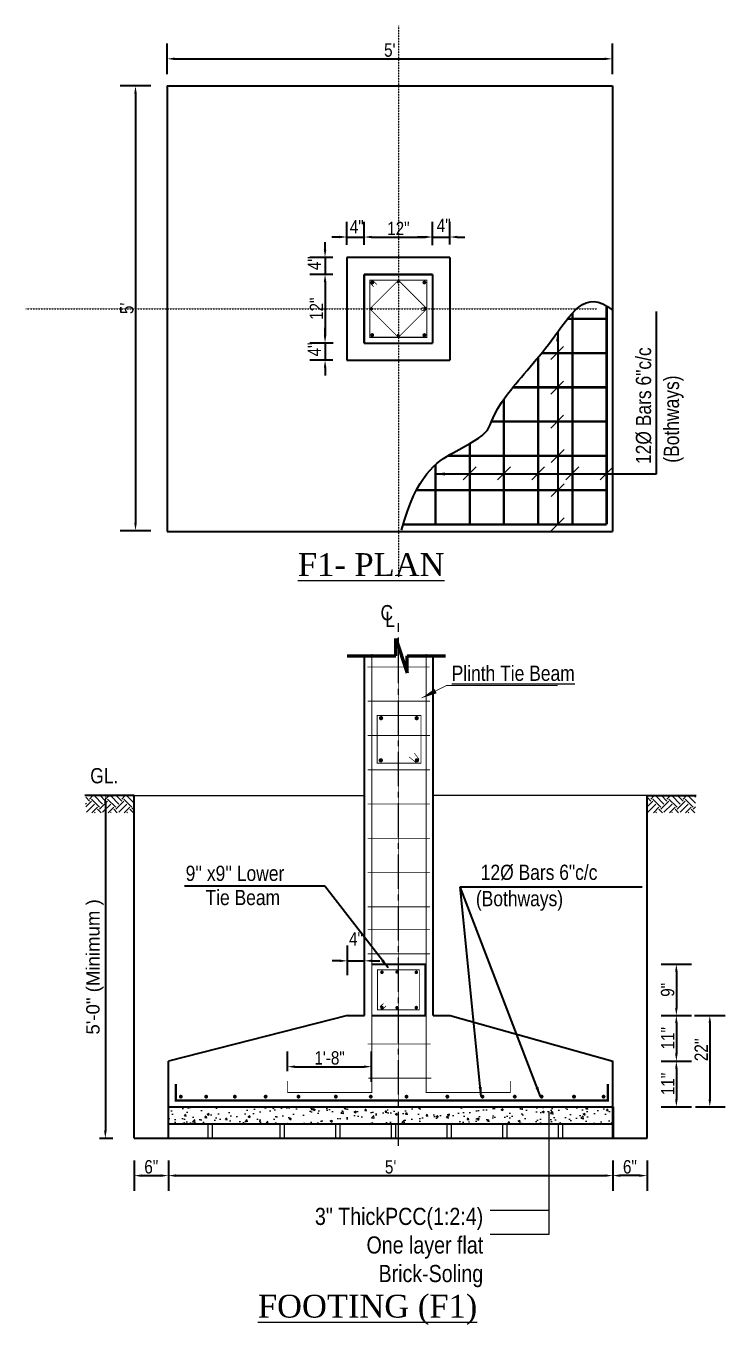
# Model space of a CAD drawing. Header units: inches. Extents: x 334224 to 340955, y 74691 to 79424.
# Drawn here: x 338660 to 339027, y 77895 to 78577 of the extents above; entities that cross this region are included whole.
import ezdxf
from ezdxf.enums import TextEntityAlignment as Align

# ---------------------------------------------------------------- set-up
doc = ezdxf.new("R2010")
doc.units = ezdxf.units.IN
doc.header["$MEASUREMENT"] = 0
doc.linetypes.add('CENTER2', pattern=[1.125, 0.75, -0.125, 0.125, -0.125])
doc.layers.get('Defpoints').update_dxf_attribs({"lineweight": 0})
for name, color, linetype, lineweight in [('0.18', 3, 'Continuous', 18), ('ele1', 1, 'Continuous', 53), ('steel', 4, 'Continuous', 60), ('Wall', 20, 'Continuous', 35)]:
    doc.layers.add(name, color=color, linetype=linetype, lineweight=lineweight)
for name, color, linetype in [('cl', 7, 'CENTER2'), ('dimension', 241, 'Continuous'), ('LAYOUT', 5, 'Continuous'), ('plan wall', 7, 'Continuous'), ('text', 113, 'Continuous'), ('WALL2', 1, 'Continuous')]:
    doc.layers.add(name, color=color, linetype=linetype)
doc.styles.add('dim', font='ARIALN.TTF')
doc.styles.add('ROOM', font='dutch.ttf')
doc.styles.get("Standard").update_dxf_attribs({"font": 'arial.ttf', "height": 9})
doc.dimstyles.new('DET', dxfattribs={"dimtxt": 7, "dimasz": 4, "dimexe": 8, "dimexo": 0, "dimgap": 1, "dimtad": 1, "dimdec": 0, "dimlfac": -1, "dimrnd": 1, "dimzin": 0, "dimdsep": 46, "dimlunit": 4, "dimtxsty": 'dim', "dimcen": 0, "dimclrd": 256, "dimclre": 256, "dimclrt": 256, "dimadec": 0, "dimazin": 0, "dimtfac": 0.035714, "dimtdec": 0, "dimtix": 1, "dimtmove": 1, "dimatfit": 3, "dimfxl": 0, "dimtolj": 1, "dimtzin": 0, "dimarcsym": 0})
doc.dimstyles.new('FD', dxfattribs={"dimtxt": 7, "dimasz": 5, "dimexe": 6, "dimexo": 0, "dimgap": 1, "dimtad": 1, "dimdec": 4, "dimrnd": 1, "dimzin": 0, "dimdsep": 46, "dimlunit": 4, "dimtxsty": 'dim', "dimcen": 0.0625, "dimclrd": 256, "dimclre": 256, "dimclrt": 256, "dimadec": 0, "dimazin": 0, "dimtfac": 0.010417, "dimtdec": 4, "dimtmove": 1, "dimatfit": 3, "dimfxl": 0, "dimfrac": 2, "dimtolj": 1, "dimtzin": 0, "dimarcsym": 0})
doc.dimstyles.new('Footing', dxfattribs={"dimtxt": 7, "dimasz": 8, "dimexe": 6, "dimexo": 6, "dimgap": 0.09, "dimtad": 0, "dimdec": 1, "dimlfac": 0.333333, "dimzin": 3, "dimdsep": 46, "dimlunit": 4, "dimtxsty": 'Standard', "dimcen": 0.09, "dimclrd": 2, "dimclre": 1, "dimclrt": 3, "dimaunit": 1, "dimadec": 0, "dimazin": 0, "dimtfac": 0.5, "dimtdec": 1, "dimtofl": 0, "dimtmove": 0, "dimatfit": 3, "dimfxl": 0, "dimtolj": 1, "dimtzin": 0, "dimlwd": 0, "dimlwe": 13, "dimarcsym": 0})
doc.dimstyles.new('sabu', dxfattribs={"dimtxt": 7, "dimasz": 4, "dimexe": 4, "dimexo": 3, "dimgap": 2, "dimtad": 3, "dimdec": 0, "dimzin": 3, "dimdsep": 46, "dimlunit": 3, "dimtxsty": 'Standard', "dimcen": 0.09, "dimdle": 3, "dimclrt": 7, "dimadec": 0, "dimazin": 0, "dimtfac": 1, "dimtdec": 0, "dimtofl": 0, "dimtmove": 0, "dimatfit": 3, "dimfxl": 0, "dimtolj": 1, "dimtzin": 0, "dimarcsym": 0})

# ---------------------------------------------------------------- blocks, each defined once
blk = doc.blocks.new('*D301')
at = {"layer": 'Defpoints', "color": 0, "transparency": 16777216}
for p in [(112163.92, -118404.65), (111929.92, -118418.91), (112163.92, -118418.91)]:
    blk.add_point(p, dxfattribs=at)
at = {"layer": 'dimension', "lineweight": -2, "transparency": 16777216}
for p, q in [((111929.92, -118412.65), (111929.92, -118396.65)), ((112163.92, -118412.65), (112163.92, -118396.65)), ((111933.92, -118404.65), (112159.92, -118404.65))]:
    blk.add_line(p, q, dxfattribs=at)
at = {"layer": 'dimension', "transparency": 16777216}
for points in [[(111933.92, -118403.98), (111933.92, -118405.31), (111929.92, -118404.65)], [(112159.92, -118403.98), (112159.92, -118405.31), (112163.92, -118404.65)]]:
    blk.add_solid(points, dxfattribs=at)
at = {"layer": 'dimension', "transparency": 16777216, "insert": (112046.92, -118400.09), "char_height": 7, "attachment_point": 5, "style": 'dim'}
blk.add_mtext("\\A1;5'", dxfattribs=at)
blk = doc.blocks.new('*D302')
at = {"layer": 'Defpoints', "color": 0, "transparency": 16777216}
for p in [(111929.92, -118418.91), (111913.25, -118652.5), (111930.34, -118652.5)]:
    blk.add_point(p, dxfattribs=at)
at = {"layer": 'dimension', "lineweight": -2, "transparency": 16777216}
for p, q in [((111921.25, -118418.91), (111905.25, -118418.91)), ((111913.25, -118422.91), (111913.25, -118648.5)), ((111921.25, -118652.5), (111905.25, -118652.5))]:
    blk.add_line(p, q, dxfattribs=at)
at = {"layer": 'dimension', "transparency": 16777216}
for points in [[(111912.58, -118422.91), (111913.92, -118422.91), (111913.25, -118418.91)], [(111912.58, -118648.5), (111913.92, -118648.5), (111913.25, -118652.5)]]:
    blk.add_solid(points, dxfattribs=at)
at = {"layer": 'dimension', "transparency": 16777216, "insert": (111908.69, -118535.7), "char_height": 7, "attachment_point": 5, "rotation": 90, "style": 'dim'}
blk.add_mtext("\\A1;5'", dxfattribs=at)
blk = doc.blocks.new('*D303')
at = {"layer": 'Defpoints', "color": 0, "transparency": 16777216}
for p in [(112017, -118517.91), (112012.9, -118553.91), (112017.21, -118553.91)]:
    blk.add_point(p, dxfattribs=at)
at = {"layer": 'dimension', "lineweight": -2, "transparency": 16777216}
for p, q in [((112017, -118517.91), (112004.9, -118517.91)), ((112012.9, -118521.91), (112012.9, -118549.91)), ((112017.21, -118553.91), (112004.9, -118553.91))]:
    blk.add_line(p, q, dxfattribs=at)
at = {"layer": 'dimension', "transparency": 16777216}
for points in [[(112012.23, -118521.91), (112013.56, -118521.91), (112012.9, -118517.91)], [(112012.23, -118549.91), (112013.56, -118549.91), (112012.9, -118553.91)]]:
    blk.add_solid(points, dxfattribs=at)
at = {"layer": 'dimension', "transparency": 16777216, "insert": (112008.38, -118535.91), "char_height": 7, "attachment_point": 5, "rotation": 90, "style": 'dim'}
blk.add_mtext('\\A1;12"', dxfattribs=at)
blk = doc.blocks.new('*D304')
at = {"layer": 'Defpoints', "color": 0, "transparency": 16777216}
for p in [(112017.05, -118553.91), (112012.9, -118562.91), (112016.89, -118562.91)]:
    blk.add_point(p, dxfattribs=at)
at = {"layer": 'dimension', "lineweight": -2, "transparency": 16777216}
for p, q in [((112012.9, -118549.91), (112012.9, -118545.91)), ((112017.05, -118553.91), (112004.9, -118553.91)), ((112012.9, -118553.91), (112012.9, -118562.91)), ((112016.89, -118562.91), (112004.9, -118562.91)), ((112012.9, -118566.91), (112012.9, -118570.91))]:
    blk.add_line(p, q, dxfattribs=at)
at = {"layer": 'dimension', "transparency": 16777216}
for points in [[(112012.23, -118549.91), (112013.56, -118549.91), (112012.9, -118553.91)], [(112012.23, -118566.91), (112013.56, -118566.91), (112012.9, -118562.91)]]:
    blk.add_solid(points, dxfattribs=at)
at = {"layer": 'dimension', "transparency": 16777216, "insert": (112007.29, -118557.28), "char_height": 7, "attachment_point": 5, "rotation": 90, "style": 'dim'}
blk.add_mtext('\\A1;4"', dxfattribs=at)
blk = doc.blocks.new('*D305')
at = {"layer": 'Defpoints', "color": 0, "transparency": 16777216}
for p in [(112016.97, -118508.91), (112012.89, -118517.91), (112017, -118517.91)]:
    blk.add_point(p, dxfattribs=at)
at = {"layer": 'dimension', "lineweight": -2, "transparency": 16777216}
for p, q in [((112012.89, -118504.91), (112012.89, -118500.91)), ((112016.97, -118508.91), (112004.89, -118508.91)), ((112012.89, -118508.91), (112012.89, -118517.91)), ((112017, -118517.91), (112004.89, -118517.91)), ((112012.89, -118521.91), (112012.89, -118525.91))]:
    blk.add_line(p, q, dxfattribs=at)
at = {"layer": 'dimension', "transparency": 16777216}
for points in [[(112012.22, -118504.91), (112013.56, -118504.91), (112012.89, -118508.91)], [(112012.22, -118521.91), (112013.56, -118521.91), (112012.89, -118517.91)]]:
    blk.add_solid(points, dxfattribs=at)
at = {"layer": 'dimension', "transparency": 16777216, "insert": (112007.29, -118511.99), "char_height": 7, "attachment_point": 5, "rotation": 90, "style": 'dim'}
blk.add_mtext('\\A1;4"', dxfattribs=at)
blk = doc.blocks.new('*D306')
at = {"layer": 'Defpoints', "color": 0, "transparency": 16777216}
for p in [(112069.42, -118498.24), (112033.42, -118502.34), (112069.42, -118502.55)]:
    blk.add_point(p, dxfattribs=at)
at = {"layer": 'dimension', "lineweight": -2, "transparency": 16777216}
for p, q in [((112033.42, -118502.34), (112033.42, -118490.24)), ((112069.42, -118502.55), (112069.42, -118490.24)), ((112037.42, -118498.24), (112065.42, -118498.24))]:
    blk.add_line(p, q, dxfattribs=at)
at = {"layer": 'dimension', "transparency": 16777216}
for points in [[(112037.42, -118497.57), (112037.42, -118498.9), (112033.42, -118498.24)], [(112065.42, -118497.57), (112065.42, -118498.9), (112069.42, -118498.24)]]:
    blk.add_solid(points, dxfattribs=at)
at = {"layer": 'dimension', "transparency": 16777216, "insert": (112051.42, -118493.72), "char_height": 7, "attachment_point": 5, "style": 'dim'}
blk.add_mtext('\\A1;12"', dxfattribs=at)
blk = doc.blocks.new('*D307')
at = {"layer": 'Defpoints', "color": 0, "transparency": 16777216}
for p in [(112078.42, -118498.24), (112069.42, -118502.39), (112078.42, -118502.23)]:
    blk.add_point(p, dxfattribs=at)
at = {"layer": 'dimension', "lineweight": -2, "transparency": 16777216}
for p, q in [((112069.42, -118502.39), (112069.42, -118490.24)), ((112078.42, -118502.23), (112078.42, -118490.24)), ((112065.42, -118498.24), (112061.42, -118498.24)), ((112069.42, -118498.24), (112078.42, -118498.24)), ((112082.42, -118498.24), (112086.42, -118498.24))]:
    blk.add_line(p, q, dxfattribs=at)
at = {"layer": 'dimension', "transparency": 16777216}
for points in [[(112065.42, -118497.57), (112065.42, -118498.9), (112069.42, -118498.24)], [(112082.42, -118497.57), (112082.42, -118498.9), (112078.42, -118498.24)]]:
    blk.add_solid(points, dxfattribs=at)
at = {"layer": 'dimension', "transparency": 16777216, "insert": (112075.26, -118492.14), "char_height": 7, "attachment_point": 5, "style": 'dim'}
blk.add_mtext('\\A1;4"', dxfattribs=at)
blk = doc.blocks.new('*D308')
at = {"layer": 'Defpoints', "color": 0, "transparency": 16777216}
for p in [(112033.42, -118498.23), (112024.42, -118502.31), (112033.42, -118502.34)]:
    blk.add_point(p, dxfattribs=at)
at = {"layer": 'dimension', "lineweight": -2, "transparency": 16777216}
for p, q in [((112024.42, -118502.31), (112024.42, -118490.23)), ((112033.42, -118502.34), (112033.42, -118490.23)), ((112020.42, -118498.23), (112016.42, -118498.23)), ((112024.42, -118498.23), (112033.42, -118498.23)), ((112037.42, -118498.23), (112041.42, -118498.23))]:
    blk.add_line(p, q, dxfattribs=at)
at = {"layer": 'dimension', "transparency": 16777216}
for points in [[(112020.42, -118497.57), (112020.42, -118498.9), (112024.42, -118498.23)], [(112037.42, -118497.57), (112037.42, -118498.9), (112033.42, -118498.23)]]:
    blk.add_solid(points, dxfattribs=at)
at = {"layer": 'dimension', "transparency": 16777216, "insert": (112029.55, -118492.84), "char_height": 7, "attachment_point": 5, "style": 'dim'}
blk.add_mtext('\\A1;4"', dxfattribs=at)
blk = doc.blocks.new('*D309')
at = {"layer": 'Defpoints', "color": 0, "transparency": 16777216}
for p in [(112037.38, -118933.94), (111993.13, -118936.29), (112037.38, -118942.29)]:
    blk.add_point(p, dxfattribs=at)
at = {"layer": 'dimension', "lineweight": -2, "transparency": 16777216}
for p, q in [((111993.13, -118936.29), (111993.13, -118925.94)), ((112037.38, -118941.94), (112037.38, -118925.94)), ((111997.13, -118933.94), (112033.38, -118933.94))]:
    blk.add_line(p, q, dxfattribs=at)
at = {"layer": 'dimension', "transparency": 16777216}
for points in [[(111997.13, -118933.28), (111997.13, -118934.61), (111993.13, -118933.94)], [(112033.38, -118933.28), (112033.38, -118934.61), (112037.38, -118933.94)]]:
    blk.add_solid(points, dxfattribs=at)
at = {"layer": 'dimension', "transparency": 16777216, "insert": (112015.26, -118929.37), "char_height": 7, "attachment_point": 5, "style": 'dim'}
blk.add_mtext('\\A1;1\'-8"', dxfattribs=at)
blk = doc.blocks.new('*D310')
at = {"layer": 'Defpoints', "color": 0, "transparency": 16777216}
for p in [(111894.64, -118791.54), (111888.35, -118971.54), (111897.4, -118971.54)]:
    blk.add_point(p, dxfattribs=at)
at = {"layer": 'text', "color": 0, "lineweight": -2, "transparency": 16777216}
for p, q in [((111897.4, -118791.54), (111901.4, -118791.54)), ((111897.4, -118795.54), (111897.4, -118967.54)), ((111894.4, -118971.54), (111901.4, -118971.54))]:
    blk.add_line(p, q, dxfattribs=at)
at = {"layer": 'text', "color": 0, "transparency": 16777216}
for points in [[(111896.73, -118795.54), (111898.07, -118795.54), (111897.4, -118791.54)], [(111896.73, -118967.54), (111898.07, -118967.54), (111897.4, -118971.54)]]:
    blk.add_solid(points, dxfattribs=at)
at = {"layer": 'text', "color": 7, "transparency": 16777216, "insert": (111891.9, -118881.54), "char_height": 7, "attachment_point": 5, "rotation": 90}
blk.add_mtext('\\A1;5\'-0" (Minimum )', dxfattribs=at)
blk = doc.blocks.new('*D311')
at = {"layer": 'Defpoints', "color": 0, "transparency": 16777216}
for p in [(111930.54, -118979.15), (112164.13, -118979.15), (112164.13, -118991.15)]:
    blk.add_point(p, dxfattribs=at)
at = {"layer": 'dimension', "lineweight": -2, "transparency": 16777216}
for p, q in [((111930.54, -118983.15), (111930.54, -118999.15)), ((112164.13, -118983.15), (112164.13, -118999.15)), ((111934.54, -118991.15), (112160.13, -118991.15))]:
    blk.add_line(p, q, dxfattribs=at)
at = {"layer": 'dimension', "transparency": 16777216}
for points in [[(111934.54, -118990.48), (111934.54, -118991.81), (111930.54, -118991.15)], [(112160.13, -118990.48), (112160.13, -118991.81), (112164.13, -118991.15)]]:
    blk.add_solid(points, dxfattribs=at)
at = {"layer": 'dimension', "transparency": 16777216, "insert": (112047.34, -118986.59), "char_height": 7, "attachment_point": 5, "style": 'dim'}
blk.add_mtext("\\A1;5'", dxfattribs=at)
blk = doc.blocks.new('*D312')
at = {"layer": 'Defpoints', "color": 0, "transparency": 16777216}
for p in [(111912.54, -118979.15), (111930.54, -118979.15), (111930.54, -118991.15)]:
    blk.add_point(p, dxfattribs=at)
at = {"layer": 'dimension', "lineweight": -2, "transparency": 16777216}
for p, q in [((111912.54, -118983.15), (111912.54, -118999.15)), ((111930.54, -118983.15), (111930.54, -118999.15)), ((111916.54, -118991.15), (111926.54, -118991.15))]:
    blk.add_line(p, q, dxfattribs=at)
at = {"layer": 'dimension', "transparency": 16777216}
for points in [[(111916.54, -118990.48), (111916.54, -118991.81), (111912.54, -118991.15)], [(111926.54, -118990.48), (111926.54, -118991.81), (111930.54, -118991.15)]]:
    blk.add_solid(points, dxfattribs=at)
at = {"layer": 'dimension', "transparency": 16777216, "insert": (111921.54, -118986.57), "char_height": 7, "attachment_point": 5, "style": 'dim'}
blk.add_mtext('\\A1;6"', dxfattribs=at)
blk = doc.blocks.new('*D313')
at = {"layer": 'Defpoints', "color": 0, "transparency": 16777216}
for p in [(112164.13, -118979.15), (112182.13, -118979.15), (112164.13, -118991.15)]:
    blk.add_point(p, dxfattribs=at)
at = {"layer": 'dimension', "lineweight": -2, "transparency": 16777216}
for p, q in [((112164.13, -118983.15), (112164.13, -118999.15)), ((112182.13, -118983.15), (112182.13, -118999.15)), ((112178.13, -118991.15), (112168.13, -118991.15))]:
    blk.add_line(p, q, dxfattribs=at)
at = {"layer": 'dimension', "transparency": 16777216}
for points in [[(112168.13, -118990.48), (112168.13, -118991.81), (112164.13, -118991.15)], [(112178.13, -118990.48), (112178.13, -118991.81), (112182.13, -118991.15)]]:
    blk.add_solid(points, dxfattribs=at)
at = {"layer": 'dimension', "transparency": 16777216, "insert": (112173.13, -118986.57), "char_height": 7, "attachment_point": 5, "style": 'dim'}
blk.add_mtext('\\A1;6"', dxfattribs=at)
blk = doc.blocks.new('*D314')
at = {"layer": 'Defpoints', "color": 0, "transparency": 16777216}
for p in [(112033.63, -118878.35), (112024.63, -118885.95), (112033.63, -118885.95)]:
    blk.add_point(p, dxfattribs=at)
at = {"layer": 'dimension', "lineweight": -2, "transparency": 16777216}
for p, q in [((112024.63, -118885.95), (112024.63, -118870.35)), ((112033.63, -118885.95), (112033.63, -118870.35)), ((112020.63, -118878.35), (112016.63, -118878.35)), ((112024.63, -118878.35), (112033.63, -118878.35)), ((112037.63, -118878.35), (112041.63, -118878.35))]:
    blk.add_line(p, q, dxfattribs=at)
at = {"layer": 'dimension', "transparency": 16777216}
for points in [[(112020.63, -118877.68), (112020.63, -118879.01), (112024.63, -118878.35)], [(112037.63, -118877.68), (112037.63, -118879.01), (112033.63, -118878.35)]]:
    blk.add_solid(points, dxfattribs=at)
at = {"layer": 'dimension', "transparency": 16777216, "insert": (112029.13, -118866.8), "char_height": 7, "attachment_point": 5, "style": 'dim'}
blk.add_mtext('\\A1;4"', dxfattribs=at)
blk = doc.blocks.new('A$C6CE94B00')
at = {"layer": 'Wall', "const_width": 1.01}
blk.add_lwpolyline([(0.84, 1.35, 1), (1.86, 1.35, 1)], format="xyb", close=True, dxfattribs=at)
blk = doc.blocks.new('*D315')
at = {"layer": 'Defpoints', "color": 0, "transparency": 16777216}
for p in [(112203.55, -118907.04), (112207.66, -118955.04), (112215.14, -118955.04)]:
    blk.add_point(p, dxfattribs=at)
at = {"layer": 'dimension', "lineweight": -2, "transparency": 16777216}
for p, q in [((112207.14, -118907.04), (112223.14, -118907.04)), ((112215.14, -118911.04), (112215.14, -118951.04)), ((112207.66, -118955.04), (112223.14, -118955.04))]:
    blk.add_line(p, q, dxfattribs=at)
at = {"layer": 'dimension', "transparency": 16777216}
for points in [[(112214.47, -118911.04), (112215.81, -118911.04), (112215.14, -118907.04)], [(112214.47, -118951.04), (112215.81, -118951.04), (112215.14, -118955.04)]]:
    blk.add_solid(points, dxfattribs=at)
at = {"layer": 'dimension', "transparency": 16777216, "insert": (112210.63, -118925.04), "char_height": 7, "attachment_point": 5, "rotation": 90, "style": 'dim'}
blk.add_mtext("\\A1;22''", dxfattribs=at)
blk = doc.blocks.new('*D316')
at = {"layer": 'Defpoints', "color": 0, "transparency": 16777216}
for p in [(112069.63, -118907.04), (112185.55, -118930.99), (112197.55, -118930.99)]:
    blk.add_point(p, dxfattribs=at)
at = {"layer": 'dimension', "lineweight": -2, "transparency": 16777216}
for p, q in [((112189.55, -118907.04), (112205.55, -118907.04)), ((112197.55, -118911.04), (112197.55, -118926.99)), ((112189.55, -118930.99), (112205.55, -118930.99))]:
    blk.add_line(p, q, dxfattribs=at)
at = {"layer": 'dimension', "transparency": 16777216}
for points in [[(112196.89, -118911.04), (112198.22, -118911.04), (112197.55, -118907.04)], [(112196.89, -118926.99), (112198.22, -118926.99), (112197.55, -118930.99)]]:
    blk.add_solid(points, dxfattribs=at)
at = {"layer": 'dimension', "transparency": 16777216, "insert": (112193.04, -118919.02), "char_height": 7, "attachment_point": 5, "rotation": 90, "style": 'dim'}
blk.add_mtext('\\A1;11"', dxfattribs=at)
blk = doc.blocks.new('*D317')
at = {"layer": 'Defpoints', "color": 0, "transparency": 16777216}
for p in [(112185.55, -118930.99), (112185.55, -118955.04), (112197.55, -118955.04)]:
    blk.add_point(p, dxfattribs=at)
at = {"layer": 'dimension', "lineweight": -2, "transparency": 16777216}
for p, q in [((112189.55, -118930.99), (112205.55, -118930.99)), ((112197.55, -118934.99), (112197.55, -118951.04)), ((112189.55, -118955.04), (112205.55, -118955.04))]:
    blk.add_line(p, q, dxfattribs=at)
at = {"layer": 'dimension', "transparency": 16777216}
for points in [[(112196.89, -118934.99), (112198.22, -118934.99), (112197.55, -118930.99)], [(112196.89, -118951.04), (112198.22, -118951.04), (112197.55, -118955.04)]]:
    blk.add_solid(points, dxfattribs=at)
at = {"layer": 'dimension', "transparency": 16777216, "insert": (112193.04, -118943.02), "char_height": 7, "attachment_point": 5, "rotation": 90, "style": 'dim'}
blk.add_mtext('\\A1;11"', dxfattribs=at)
blk = doc.blocks.new('*D318')
at = {"layer": 'Defpoints', "color": 0, "transparency": 16777216}
for p in [(112061.11, -118880.11), (112069.63, -118907.04), (112197.55, -118907.04)]:
    blk.add_point(p, dxfattribs=at)
at = {"layer": 'dimension', "lineweight": -2, "transparency": 16777216}
for p, q in [((112189.55, -118880.11), (112205.55, -118880.11)), ((112197.55, -118884.11), (112197.55, -118903.04)), ((112189.55, -118907.04), (112205.55, -118907.04))]:
    blk.add_line(p, q, dxfattribs=at)
at = {"layer": 'dimension', "transparency": 16777216}
for points in [[(112196.89, -118884.11), (112198.22, -118884.11), (112197.55, -118880.11)], [(112196.89, -118903.04), (112198.22, -118903.04), (112197.55, -118907.04)]]:
    blk.add_solid(points, dxfattribs=at)
at = {"layer": 'dimension', "transparency": 16777216, "insert": (112192.98, -118893.58), "char_height": 7, "attachment_point": 5, "rotation": 90, "style": 'dim'}
blk.add_mtext('\\A1;9"', dxfattribs=at)
blk = doc.blocks.new('A$C062C57ED')
at = {"layer": 'WALL2'}
h = blk.add_hatch(dxfattribs=at)
h.set_pattern_fill('EARTH', color=256, scale=24, angle=45, style=0)
h.set_pattern_definition([(45, (-16017.0716, -6317.123), (9e-16, 8.4852814), [6, -6]), (45, (-16018.6626, -6315.532), (9e-16, 8.4852814), [6, -6]), (45, (-16020.2536, -6313.941), (9e-16, 8.4852814), [6, -6]), (135, (-16020.2536, -6312.88), (-8.4852814, 2e-15), [6, -6]), (135, (-16018.6626, -6311.289), (-8.4852814, 2e-15), [6, -6]), (135, (-16017.0716, -6309.698), (-8.4852814, 2e-15), [6, -6])])
h.paths.add_polyline_path([(56.87, 270.68), (56.87, 279.68), (31.4, 279.68), (31.4, 270.68)])
h = blk.add_hatch(dxfattribs=at)
h.set_pattern_fill('EARTH', color=256, scale=24, angle=45, style=0)
h.set_pattern_definition([(45, (-15722.0103, -6317.123), (9e-16, 8.4852814), [6, -6]), (45, (-15723.6013, -6315.532), (9e-16, 8.4852814), [6, -6]), (45, (-15725.1923, -6313.941), (9e-16, 8.4852814), [6, -6]), (135, (-15725.1923, -6312.88), (-8.4852814, 2e-15), [6, -6]), (135, (-15723.6013, -6311.289), (-8.4852814, 2e-15), [6, -6]), (135, (-15722.0103, -6309.698), (-8.4852814, 2e-15), [6, -6])])
h.paths.add_polyline_path([(351.93, 270.68), (351.93, 279.68), (326.46, 279.68), (326.46, 270.68)])
h = blk.add_hatch(dxfattribs=at)
h.set_pattern_fill('AR-CONC', color=256, scale=1.5, style=0)
h.set_pattern_definition([(50, (-28867.677, -7468.8914), (10.7589027, -0.941282), [1.125, -12.375]), (355, (-28867.677, -7468.891), (-2.08127, 11.282882), [0.9, -9.9]), (100.4514, (-28866.781, -7468.97), (8.6776407, 10.341593), [0.956103, -10.5171317]), (46.1842, (-28867.677, -7465.891), (16.008616, -2.482785), [1.6875, -18.5625]), (96.6356, (-28866.343, -7466.098), (14.0199406, 14.611768), [1.434154, -15.775695]), (351.1842, (-28867.677, -7465.891), (14.019929, 14.611779), [1.35, -14.85]), (21, (-28866.177, -7466.6414), (8.9536058, -6.0392834), [1.125, -12.375]), (326, (-28866.177, -7466.641), (3.64973, 10.8772507), [0.9, -9.9]), (71.4514, (-28865.431, -7467.145), (12.6033394, 4.8379575), [0.956103, -10.5171317]), (37.5, (-28867.6772, -7468.8914), (0.18239783, 4.9934078), [0, -9.78, 0, -10.05, 0, -9.9375]), (7.5, (-28867.677, -7468.8914), (3.9460431, 5.9161757), [0, -5.73, 0, -9.555, 0, -3.7875]), (327.5, (-28871.0222, -7468.8914), (8.00733654, -0.3383231), [0, -3.75, 0, -11.7, 0, -15.525]), (317.5, (-28872.522, -7468.8914), (8.7477925, 1.5015747), [0, -4.875, 0, -7.77, 0, -11.025])])
h.paths.add_polyline_path([(191.46, 116.18), (191.46, 107.18), (308.46, 107.18), (308.46, 116.18)])
h.paths.add_polyline_path([(191.46, 107.18), (191.46, 116.18), (74.87, 116.18), (74.87, 107.18)])
at = {"layer": 'cl', "ltscale": 0.125}
for p, q in [((195.86, 683.82), (195.86, 394.54)), ((0, 535.31), (300.08, 535.31))]:
    blk.add_line(p, q, dxfattribs=at)
at = {"layer": 'cl', "ltscale": 24}
blk.add_line((195.75, 95.63), (195.75, 370.14), dxfattribs=at)
at = {"layer": 'dimension'}
for p, q in [((275.84, 508.66), (282.63, 515.45)), ((275.84, 490.4), (282.63, 497.2)), ((275.84, 472.66), (282.63, 479.45)), ((276.09, 454.66), (282.89, 461.45)), ((229.85, 445.47), (236.65, 452.26)), ((247.85, 445.47), (254.65, 452.26)), ((265.85, 445.47), (272.65, 452.26)), ((283.85, 445.47), (290.65, 452.26)), ((301.85, 445.47), (308.65, 452.26)), ((276.09, 436.66), (282.89, 443.45)), ((276.09, 418.66), (282.89, 425.45))]:
    blk.add_line(p, q, dxfattribs=at)
at = {"layer": 'ele1'}
blk.add_line((308.46, 116.18), (308.46, 99.68), dxfattribs=at)
at = {"layer": 'LAYOUT'}
for p, q in [((274.81, 113.72), (274.81, 49.07)), ((274.81, 61.77), (243.93, 61.77)), ((274.81, 49.07), (243.93, 49.07))]:
    blk.add_line(p, q, dxfattribs=at)
at = {"layer": 'plan wall', "ltscale": 3}
for p, q in [((56.87, 279.68), (177.96, 279.68)), ((326.46, 279.68), (213.96, 279.68))]:
    blk.add_line(p, q, dxfattribs=at)
at = {"layer": 'steel', "ltscale": 5}
for p, q in [((194.39, 362.07), (200.39, 344.07)), ((194.39, 353.07), (194.39, 362.07)), ((168.89, 353.07), (194.39, 353.07)), ((200.39, 353.07), (220.53, 353.07)), ((200.39, 344.07), (200.39, 353.07))]:
    blk.add_line(p, q, dxfattribs=at)
at = {"layer": 'Wall'}
for p, q in [((74.25, 652.31), (308.25, 652.31)), ((74.25, 652.31), (74.25, 418.31)), ((308.25, 652.31), (308.25, 418.31)), ((222.75, 562.31), (168.75, 562.31)), ((168.75, 562.31), (168.75, 508.31)), ((222.75, 562.31), (222.75, 508.31)), ((213.75, 553.31), (177.75, 553.31)), ((177.75, 553.31), (213.75, 553.31)), ((177.75, 553.31), (177.75, 517.31)), ((177.75, 517.31), (177.75, 553.31)), ((213.75, 553.31), (213.75, 517.31)), ((177.75, 517.31), (213.75, 517.31)), ((168.75, 508.31), (222.75, 508.31)), ((74.25, 418.31), (308.25, 418.31)), ((177.96, 164.1), (177.96, 353.07)), ((213.96, 164.18), (213.96, 353.07)), ((56.87, 279.68), (31, 279.68)), ((56.87, 99.68), (56.87, 279.68)), ((326.46, 99.68), (326.46, 279.68)), ((326.46, 279.68), (352.33, 279.68)), ((181.76, 191.1), (210.03, 191.1)), ((210.03, 164.1), (210.03, 191.1)), ((168.96, 164.1), (74.87, 140.18)), ((168.96, 164.1), (177.96, 164.1)), ((181.76, 164.1), (210.03, 164.1)), ((213.96, 164.18), (222.96, 164.18)), ((222.96, 164.18), (308.46, 140.18)), ((74.87, 116.18), (74.87, 140.18)), ((308.46, 116.18), (308.46, 140.18)), ((74.87, 116.18), (308.46, 116.18)), ((74.87, 99.68), (74.87, 116.18)), ((308.46, 99.68), (308.46, 116.18)), ((74.87, 107.18), (308.46, 107.18)), ((56.87, 99.68), (326.46, 99.68))]:
    blk.add_line(p, q, dxfattribs=at)
for points, const_width in [([(210.75, 550.31), (210.75, 520.31), (180.75, 520.31), (180.75, 550.31)], 0.6), ([(207.64, 321.72), (184.57, 321.72), (184.57, 296.68), (207.64, 296.68)], 0.48), ([(184.76, 188.1), (206.74, 188.1), (206.74, 167.1), (184.76, 167.1)], 0.45)]:
    blk.add_lwpolyline(points, close=True, dxfattribs=dict(at, const_width=const_width))
for points, const_width in [([(210.75, 535.31), (195.75, 520.31), (180.75, 535.31), (195.75, 550.31), (210.75, 535.31)], 0.4), ([(181.04, 548.77), (182.87, 546.85)], 0.4), ([(182.65, 549.88), (184.48, 547.97)], 0.4), ([(209.75, 536.04), (207.87, 535.66)], 0.4), ([(209.75, 534.61), (207.87, 534.22)], 0.4), ([(287.25, 533.06), (287.25, 422.05)], 1.25), ([(305.25, 536.76), (305.25, 422.05)], 1.25), ([(305.25, 530.05), (284.66, 530.05)], 1.25), ([(305.25, 512.05), (271.02, 512.05)], 1.25), ([(269.25, 509.88), (269.25, 422.05)], 1.25), ([(305.25, 494.05), (256.02, 494.05)], 1.25), ([(251.25, 487.87), (251.25, 422.05)], 1.25), ([(305.25, 476.05), (244.78, 476.05)], 1.25), ([(233.25, 464.52), (233.25, 422.05)], 1.25), ([(305.25, 458.05), (221.69, 458.05)], 1.25), ([(215.25, 453.4), (215.25, 422.05)], 1.25), ([(305.25, 440.05), (205.19, 440.05)], 1.25), ([(305.25, 422.05), (198.25, 422.05)], 1.25), ([(137.58, 129.72), (137.58, 123.72), (181.83, 123.72), (181.83, 353.95)], 0.45), ([(195.75, 353.07), (195.75, 119.56)], 0.45), ([(254.58, 129.72), (254.58, 123.72), (210.33, 123.72), (210.33, 353.95)], 0.45), ([(179.36, 347.2), (212.14, 347.2)], 0.45), ([(179.62, 329.2), (212.41, 329.2)], 0.45), ([(179.62, 311.2), (212.41, 311.2)], 0.45), ([(206.69, 298.7), (204.13, 301.91)], 0.32), ([(179.62, 293.2), (212.41, 293.2)], 0.45), ([(205.08, 296.88), (201.37, 299.98)], 0.32), ([(179.62, 275.2), (212.41, 275.2)], 0.45), ([(179.62, 257.2), (212.41, 257.2)], 0.45), ([(179.62, 239.2), (212.41, 239.2)], 0.45), ([(179.62, 221.2), (212.41, 221.2)], 0.45), ([(179.62, 209.2), (212.41, 209.2)], 0.45), ([(179.62, 196.52), (212.41, 196.52)], 0.45), ([(186.05, 168.7), (187.97, 170.53)], 0.4), ([(187.39, 167.32), (189.31, 169.15)], 0.4), ([(179.62, 149.2), (212.76, 149.2)], 0.45), ([(179.97, 131.2), (213.11, 131.2)], 0.45), ([(305.8, 128.18), (305.8, 119.56), (78.74, 119.56), (78.74, 128.18)], 1.25)]:
    blk.add_lwpolyline(points, dxfattribs=dict(at, const_width=const_width))
for points, const_width in [([(182.05, 549.64, 1), (182.05, 548.64, 1)], 1), ([(195.68, 549.74, 1), (195.68, 548.99, 1)], 0.75), ([(209.42, 549.58, 1), (209.42, 548.58, 1)], 1), ([(181.75, 535.68, 1), (181.75, 534.93, 1)], 0.75), ([(209.87, 535.68, 1), (209.87, 534.93, 1)], 0.75), ([(182.02, 522.01, 1), (182.02, 521.01, 1)], 1), ([(195.71, 521.73, 1), (195.71, 520.98, 1)], 0.75), ([(209.42, 522.01, 1), (209.42, 521.01, 1)], 1), ([(186.1, 320.33, 1), (187.22, 320.33, 1)], 1.12), ([(205.93, 320.3, -1), (204.81, 320.3, -1)], 1.12), ([(185.95, 298.16, -1), (187.08, 298.16, -1)], 1.12), ([(206.07, 298.17, 1), (204.94, 298.17, 1)], 1.12), ([(186.65, 186.87, 1), (187.59, 186.87, 1)], 0.938), ([(195.59, 187, -1), (194.65, 187, -1)], 0.938), ([(205.65, 186.87, -1), (204.71, 186.87, -1)], 0.938), ([(186.65, 168.33, -1), (187.59, 168.33, -1)], 0.938), ([(195.59, 168.21, 1), (194.65, 168.21, 1)], 0.938), ([(205.65, 168.33, 1), (204.71, 168.33, 1)], 0.938)]:
    blk.add_lwpolyline(points, format="xyb", close=True, dxfattribs=dict(at, const_width=const_width))
blk.add_open_spline([(197.42, 419.05), (205.23, 448.39), (226.47, 461.27), (245.67, 470.54), (244.32, 482.09), (281.24, 522.17), (293.81, 546.37), (308.25, 534.62)], degree=3, knots=[6.010206, 6.010206, 6.010206, 6.010206, 45.766226, 85.199286, 121.195621, 146.840212, 180.762912, 180.762912, 180.762912, 180.762912], dxfattribs=at)
at = {"layer": 'WALL2'}
for p, q in [((95.85, 99.68), (95.85, 107.18)), ((98.1, 99.68), (98.1, 107.18)), ((133.69, 99.68), (133.69, 107.18)), ((135.94, 99.68), (135.94, 107.18)), ((162.94, 99.68), (162.94, 107.18)), ((165.19, 99.68), (165.19, 107.18)), ((192.19, 99.68), (192.19, 107.18)), ((194.44, 99.68), (194.44, 107.18)), ((221.44, 99.68), (221.44, 107.18)), ((223.69, 99.68), (223.69, 107.18)), ((250.69, 99.68), (250.69, 107.18)), ((252.94, 99.68), (252.94, 107.18)), ((279.94, 99.68), (279.94, 107.18)), ((282.19, 99.68), (282.19, 107.18))]:
    blk.add_line(p, q, dxfattribs=at)
at = {"layer": 'dimension'}
for p in [(80.03, 120.19), (93.37, 120.19), (108.42, 120.19), (124.63, 120.19), (141.88, 120.19), (161.51, 120.19), (179.89, 120.19), (198.67, 120.19), (220.16, 120.19), (238.61, 120.19), (255.58, 120.19), (269.7, 120.19), (286.73, 120.19), (302.28, 120.19)]:
    blk.add_blockref('A$C6CE94B00', p, dxfattribs=at)
at = {"layer": 'text', "style": 'dim'}
for s, p in [('12%%C Bars 6"c/c', (328.59, 453.74)), ('(Bothways)', (343.29, 454.45))]:
    blk.add_text(s, height=8, rotation=90, dxfattribs=at).set_placement(p)
at = {"layer": 'text', "style": 'ROOM'}
for s, p in [('%%UF1- PLAN', (181.48, 400.97)), ('%%UFOOTING (F1)', (179.57, 11.51))]:
    blk.add_text(s, height=12, dxfattribs=at).set_placement(p, align=Align.MIDDLE_CENTER)
at = {"layer": 'text', "style": 'dim'}
for s, p in [('C', (186.37, 371.72)), ('L', (188.91, 368.23)), ('GL.', (33.78, 286.09)), ("9'' x9'' Lower", (83.95, 234.82)), (' 12%%C Bars 6"c/c', (236.51, 235.36)), ('Tie Beam', (94.37, 222.13)), ('(Bothways)', (236.51, 221.57))]:
    blk.add_text(s, height=8, dxfattribs=at).set_placement(p)
for s, insert, char_height, width, attachment_point in [('{\\LPlinth Tie Beam}', (223.78, 347.89), 8, 110.3126, 1), ('3" ThickPCC(1:2:4)\\POne layer flat Brick-Soling', (240.34, 63.16), 9, 109.1455, 3)]:
    blk.add_mtext(s, dxfattribs=dict(at, insert=insert, char_height=char_height, width=width, attachment_point=attachment_point))
at = {"layer": 'dimension'}
for base, p1, p2, text, picture, middle in [((308.25, 666.57), (74.25, 652.31), (308.25, 652.31), "5'", '*D301', (191.25, 671.13)), ((181.71, 137.27), (137.46, 134.93), (181.71, 128.93), '1\'-8"', '*D309', (159.58, 141.85)), ((74.87, 80.07), (56.87, 92.07), (74.87, 92.07), '6"', '*D312', (65.87, 84.65)), ((308.46, 80.07), (74.87, 92.07), (308.46, 92.07), "5'", '*D311', (191.66, 84.63)), ((308.46, 80.07), (326.46, 92.07), (308.46, 92.07), '6"', '*D313', (317.46, 84.65))]:
    dim = blk.add_linear_dim(base=base, p1=p1, p2=p2, text=text, dimstyle='DET', dxfattribs=at)
    dim.commit()
    dim.dimension.update_dxf_attribs({"geometry": picture, "text_midpoint": middle, "insert": (-111855.67, 119071.22)})
for base, p1, p2, angle, text, picture, middle in [((57.58, 418.72), (74.25, 652.31), (74.66, 418.72), 90, "5'", '*D302', (53.02, 535.52)), ((213.75, 572.98), (177.75, 568.88), (213.75, 568.67), 180, '12"', '*D306', (195.75, 577.49)), ((157.22, 517.31), (161.32, 553.31), (161.54, 517.31), 270, '12"', '*D303', (152.71, 535.31)), ((341.88, 164.18), (205.44, 191.1), (213.96, 164.18), 90, '9"', '*D318', (337.31, 177.64)), ((341.88, 140.22), (213.96, 164.18), (329.88, 140.22), 90, '11"', '*D316', (337.37, 152.2)), ((341.88, 116.18), (329.88, 140.22), (329.88, 116.18), 90, '11"', '*D317', (337.37, 128.2))]:
    dim = blk.add_linear_dim(base=base, p1=p1, p2=p2, angle=angle, text=text, dimstyle='DET', dxfattribs=at)
    dim.commit()
    dim.dimension.update_dxf_attribs({"geometry": picture, "text_midpoint": middle, "insert": (-111855.67, 119071.22)})
for base, p1, p2, angle, text, picture, middle in [((177.75, 572.98), (168.75, 568.91), (177.75, 568.88), 180, '4"', '*D308', (173.88, 573.88)), ((222.75, 572.98), (213.75, 568.83), (222.75, 568.99), 180, '4"', '*D307', (219.58, 574.57)), ((157.22, 553.31), (161.29, 562.31), (161.32, 553.31), 270, '4"', '*D305', (156.12, 559.22)), ((157.22, 508.31), (161.37, 517.31), (161.21, 508.31), 270, '4"', '*D304', (156.12, 513.93)), ((359.47, 116.18), (347.88, 164.18), (351.98, 116.18), 90, "22''", '*D315', (359.47, 146.18))]:
    dim = blk.add_linear_dim(base=base, p1=p1, p2=p2, angle=angle, text=text, dimstyle='DET', dxfattribs=at)
    dim.commit()
    dim.dimension.update_dxf_attribs({"geometry": picture, "text_midpoint": middle, "dimtype": 128, "insert": (-111855.67, 119071.22)})
dim = blk.add_linear_dim(base=(177.96, 192.87), p1=(168.96, 185.27), p2=(177.96, 185.27), text='4"', dimstyle='DET', dxfattribs=at)
dim.commit()
dim.dimension.update_dxf_attribs({"geometry": '*D314', "text_midpoint": (173.46, 199.92), "dimtype": 128, "insert": (-111855.67, 119071.22)})
at = {"layer": 'text'}
dim = blk.add_linear_dim(base=(41.73, 99.68), p1=(38.97, 279.68), p2=(32.67, 99.68), angle=90, text='5\'-0" (Minimum )', dimstyle='sabu', override={"dimtmove": 1, "dimfxl": 3}, dxfattribs=at)
dim.commit()
dim.dimension.update_dxf_attribs({"geometry": '*D310', "text_midpoint": (36.23, 189.68), "insert": (-111855.67, 119071.22)})
at = {"layer": '0.18'}
blk.add_leader([(208.15, 330.9), (221.04, 337.51), (279.34, 337.51)], dimstyle='Footing', override={"dimgap": 0.09, "dimtad": 0}, dxfattribs=at)
at = {"layer": 'dimension'}
for points in [[(215.25, 448.54), (331.44, 448.54), (331.44, 533.93)], [(279.49, 523.16), (279.49, 422.05)]]:
    blk.add_leader(points, dimstyle='FD', dxfattribs=at)
at = {"layer": 'Wall'}
for points in [[(190.46, 189.13), (157.15, 232.06), (83.26, 232.06)], [(239.3, 121.65), (228.29, 231.77), (323.98, 231.77)], [(270.39, 121.66), (228.29, 231.77)]]:
    blk.add_leader(points, dimstyle='FD', override={"dimgap": 1, "dimtad": 0}, dxfattribs=at)
blk = doc.blocks.new('Complete project')
blk.add_blockref('A$C062C57ED', (338659.75334, 77892.97956))

msp = doc.modelspace()

# ---------------------------------------------------------------- block references
at = {"layer": 'Wall', "linetype": 'ByBlock'}
msp.add_blockref('Complete project', (0, 0), dxfattribs=at)

doc.saveas('drawing.dxf')
